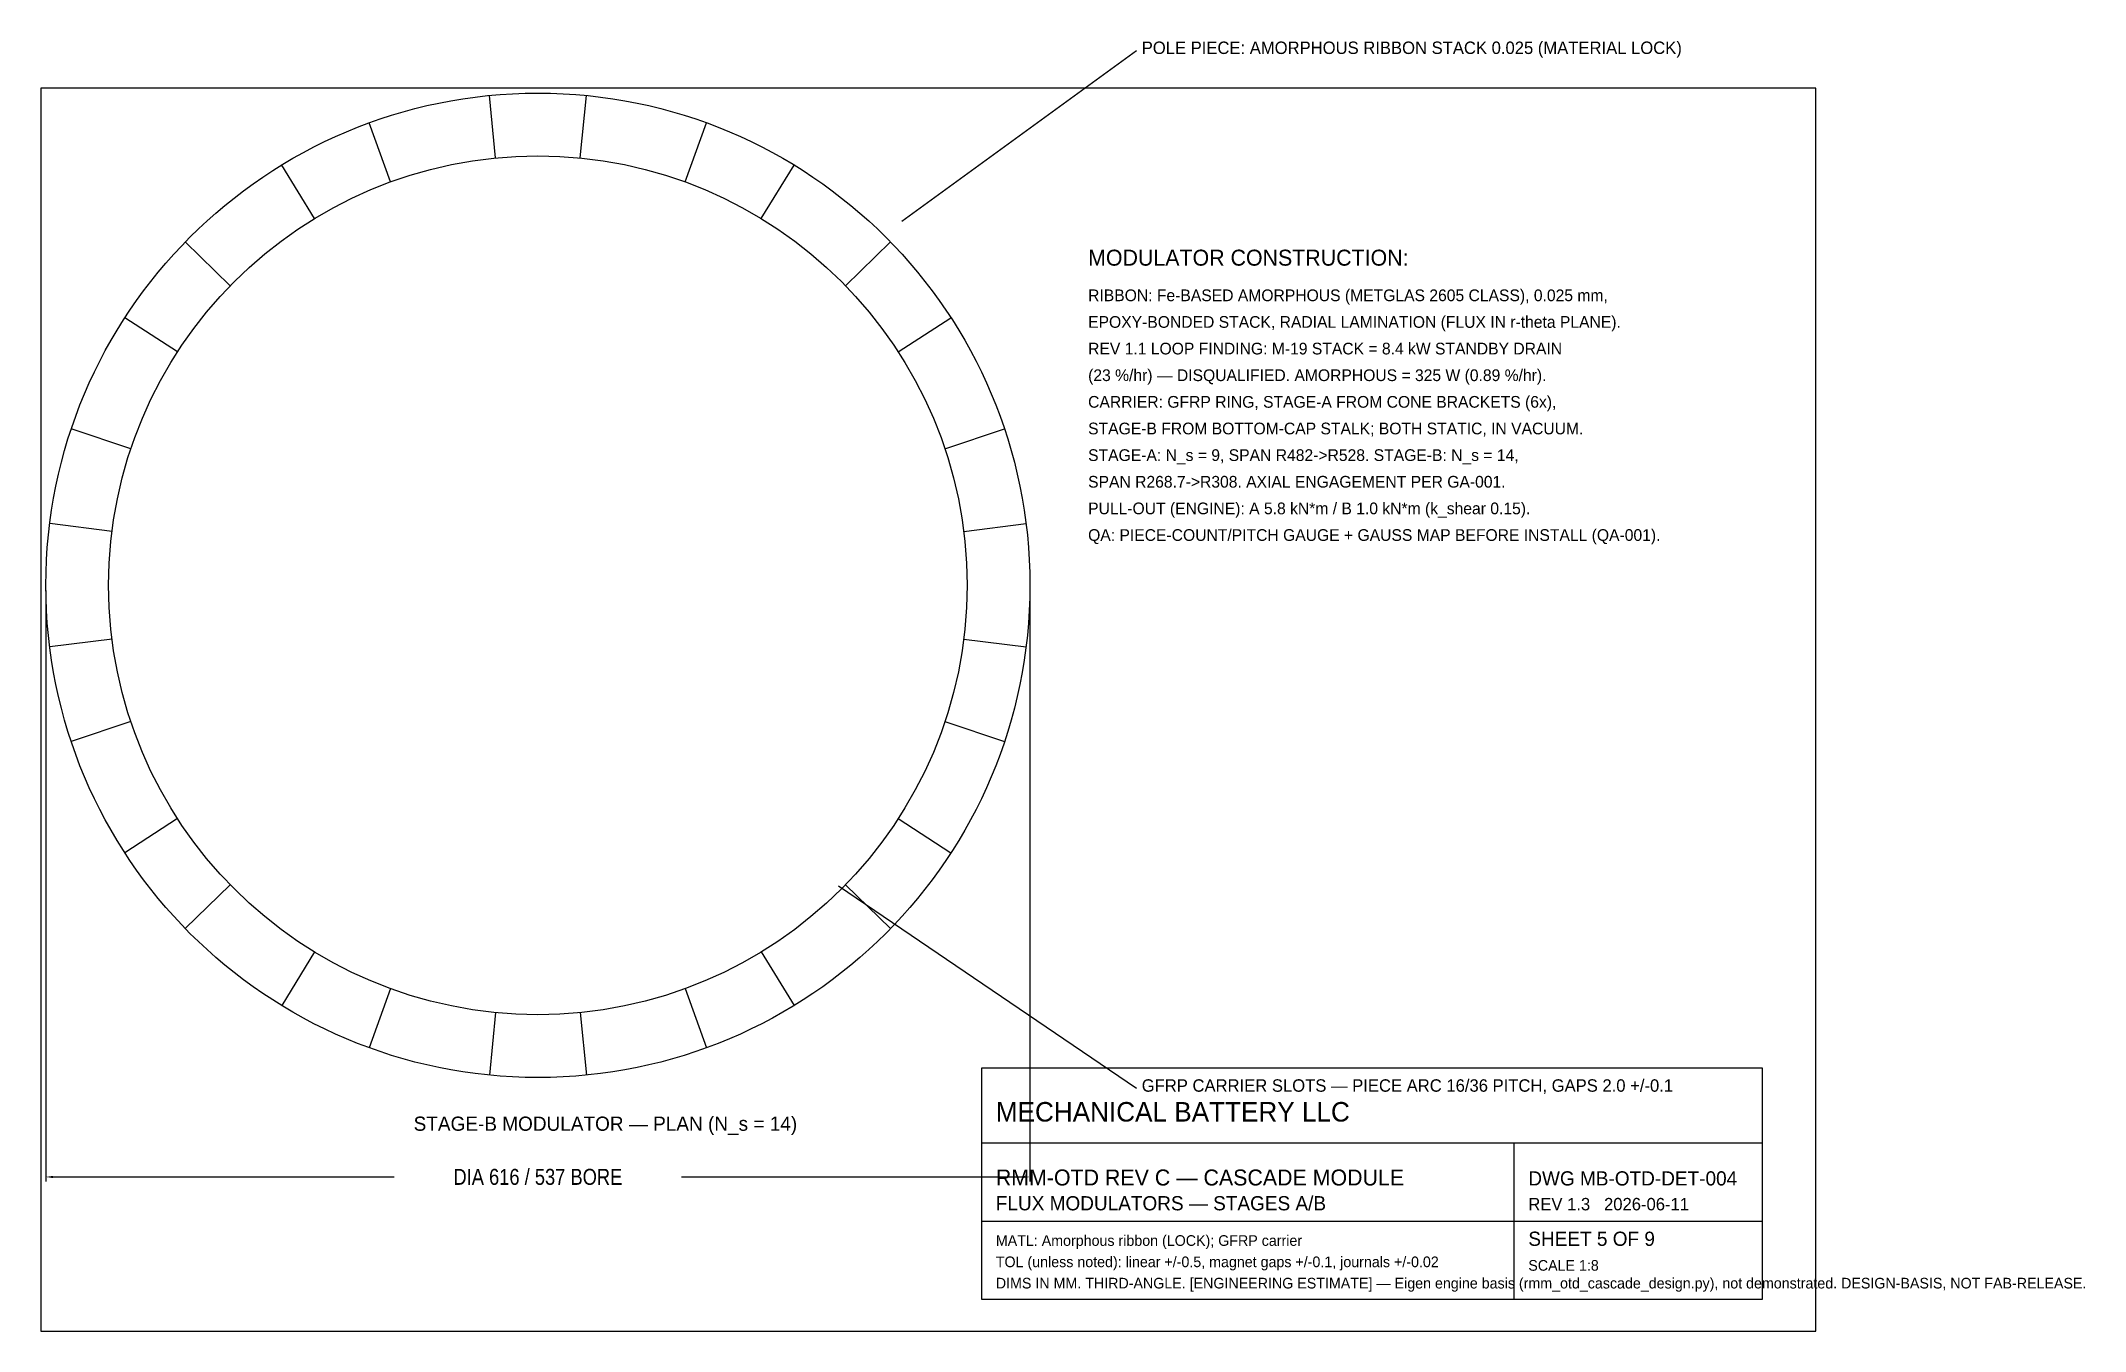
# Model space of a CAD drawing. Header units: millimetres. Extents: x 0 to 1152, y 0 to 727.
import ezdxf

# ---------------------------------------------------------------- set-up
doc = ezdxf.new("R2010")
doc.units = ezdxf.units.MM
for name, color, linetype in [('DIM', 3, 'CONTINUOUS'), ('MAGNET', 4, 'CONTINUOUS'), ('NOTE', 2, 'CONTINUOUS')]:
    doc.layers.add(name, color=color, linetype=linetype)
for name, color, linetype, true_color in [('OUTLINE', 7, 'CONTINUOUS', 0x000000), ('TEXT', 7, 'CONTINUOUS', 0x000000), ('TITLE', 7, 'CONTINUOUS', 0x000000)]:
    doc.layers.add(name, color=color, linetype=linetype, true_color=true_color)
doc.styles.add('OpenSansCondensed-Light', font='OpenSansCondensed-Light.ttf')
doc.dimstyles.new('MB', dxfattribs={"dimtxt": 9, "dimasz": 4, "dimexe": 2.5, "dimexo": 3, "dimgap": 2, "dimtad": 1, "dimdec": 1, "dimcen": 2.5, "dimazin": 3, "dimtfac": 1, "dimtmove": 0, "dimatfit": 3})

# ---------------------------------------------------------------- blocks, each defined once
blk = doc.blocks.new('_CLOSEDFILLED')
at = {"color": 0, "linetype": 'BYBLOCK'}
blk.add_solid([(-1, 0.16), (0, 0), (-1, -0.16)], dxfattribs=at)
blk = doc.blocks.new('*D1')
for p, q in [((2.8, 417), (2.8, 84.3)), ((557.2, 417), (557.2, 84.3)), ((6.8, 86.8), (199, 86.8)), ((361, 86.8), (553.2, 86.8))]:
    blk.add_line(p, q)
at = {"layer": 'Defpoints'}
for p in [(2.8, 420), (557.2, 420), (2.8, 86.8)]:
    blk.add_point(p, dxfattribs=at)
at = {"layer": 'DIM', "xscale": 4, "yscale": 4, "rotation": 180}
blk.add_blockref('_CLOSEDFILLED', (2.8, 86.8), dxfattribs=at)
at = {"layer": 'DIM', "xscale": 4, "yscale": 4}
blk.add_blockref('_CLOSEDFILLED', (557.2, 86.8), dxfattribs=at)
at = {"layer": 'DIM', "insert": (280, 86.8), "char_height": 9, "attachment_point": 5, "style": 'OpenSansCondensed-Light'}
blk.add_mtext('DIA 616 / 537 BORE', dxfattribs=at)

msp = doc.modelspace()

# ---------------------------------------------------------------- linework, layer by layer
at = {"layer": 'DIM'}
for p, q in [((485.13, 625.13), (617.2, 721.2)), ((449.28, 250.72), (617.2, 136.8))]:
    msp.add_line(p, q, dxfattribs=at)
at = {"layer": 'MAGNET'}
for p, q in [((256.16, 660.65), (252.67, 695.85)), ((303.84, 660.65), (307.33, 695.85)), ((197.06, 647.16), (184.93, 680.39)), ((362.94, 647.16), (375.07, 680.39)), ((154.11, 626.48), (135.69, 656.68)), ((405.89, 626.48), (424.31, 656.68)), ((106.71, 588.68), (81.37, 613.35)), ((453.29, 588.68), (478.63, 613.35)), ((76.99, 551.41), (47.29, 570.63)), ((483.01, 551.41), (512.71, 570.63)), ((50.69, 496.79), (17.15, 508.02)), ((509.31, 496.79), (542.85, 508.02)), ((40.08, 450.31), (4.99, 454.74)), ((519.92, 450.31), (555.01, 454.74)), ((40.08, 389.69), (4.99, 385.26)), ((519.92, 389.69), (555.01, 385.26)), ((50.69, 343.21), (17.15, 331.98)), ((509.31, 343.21), (542.85, 331.98)), ((76.99, 288.59), (47.29, 269.37)), ((483.01, 288.59), (512.71, 269.37)), ((106.71, 251.32), (81.37, 226.65)), ((453.29, 251.32), (478.63, 226.65)), ((154.11, 213.52), (135.69, 183.32)), ((405.89, 213.52), (424.31, 183.32)), ((197.06, 192.84), (184.93, 159.61)), ((362.94, 192.84), (375.07, 159.61)), ((256.16, 179.35), (252.67, 144.15)), ((303.84, 179.35), (307.33, 144.15))]:
    msp.add_line(p, q, dxfattribs=at)
at = {"layer": 'OUTLINE'}
for radius in [277.2, 241.83]:
    msp.add_circle((280, 420), radius, dxfattribs=at)
at = {"layer": 'TITLE'}
for p, q in [((530, 106), (970, 106)), ((830, 18), (830, 106)), ((530, 62), (970, 62))]:
    msp.add_line(p, q, dxfattribs=at)
for points in [[(0, 0), (1000, 0), (1000, 700), (0, 700)], [(530, 18), (970, 18), (970, 148), (530, 148)]]:
    msp.add_lwpolyline(points, close=True, dxfattribs=at)

# ---------------------------------------------------------------- texts
at = {"layer": 'NOTE'}
for s, height, p in [('POLE PIECE: AMORPHOUS RIBBON STACK 0.025 (MATERIAL LOCK)', 7, (620.2, 719.2)), ('RIBBON: Fe-BASED AMORPHOUS (METGLAS 2605 CLASS), 0.025 mm,', 6.6, (590, 580)), ('EPOXY-BONDED STACK, RADIAL LAMINATION (FLUX IN r-theta PLANE).', 6.6, (590, 565)), ('REV 1.1 LOOP FINDING: M-19 STACK = 8.4 kW STANDBY DRAIN', 6.6, (590, 550)), ('(23 %/hr) — DISQUALIFIED. AMORPHOUS = 325 W (0.89 %/hr).', 6.6, (590, 535)), ('CARRIER: GFRP RING, STAGE-A FROM CONE BRACKETS (6x),', 6.6, (590, 520)), ('STAGE-B FROM BOTTOM-CAP STALK; BOTH STATIC, IN VACUUM.', 6.6, (590, 505)), ('STAGE-A: N_s = 9, SPAN R482->R528. STAGE-B: N_s = 14,', 6.6, (590, 490)), ('SPAN R268.7->R308. AXIAL ENGAGEMENT PER GA-001.', 6.6, (590, 475)), ('PULL-OUT (ENGINE): A 5.8 kN*m / B 1.0 kN*m (k_shear 0.15).', 6.6, (590, 460)), ('QA: PIECE-COUNT/PITCH GAUGE + GAUSS MAP BEFORE INSTALL (QA-001).', 6.6, (590, 445)), ('GFRP CARRIER SLOTS — PIECE ARC 16/36 PITCH, GAPS 2.0 +/-0.1', 7, (620.2, 134.8)), ('DIMS IN MM. THIRD-ANGLE. [ENGINEERING ESTIMATE] — Eigen engine basis (rmm_otd_cascade_design.py), not demonstrated. DESIGN-BASIS, NOT FAB-RELEASE.', 6, (538, 24))]:
    msp.add_text(s, height=height, dxfattribs=at).set_placement(p)
at = {"layer": 'TEXT'}
for s, height, p in [('FLUX MODULATORS — STAGES A/B', 8, (538, 68)), ('REV 1.3   2026-06-11', 7, (838, 68)), ('MATL: Amorphous ribbon (LOCK); GFRP carrier', 6, (538, 48)), ('TOL (unless noted): linear +/-0.5, magnet gaps +/-0.1, journals +/-0.02', 6, (538, 36)), ('SCALE 1:8', 6, (838, 34))]:
    msp.add_text(s, height=height, dxfattribs=at).set_placement(p)
at = {"layer": 'TITLE'}
for s, height, p in [('MODULATOR CONSTRUCTION:', 9, (590, 600)), ('MECHANICAL BATTERY LLC', 11, (538, 118)), ('STAGE-B MODULATOR — PLAN (N_s = 14)', 8, (210, 112.8)), ('RMM-OTD REV C — CASCADE MODULE', 9, (538, 82)), ('DWG MB-OTD-DET-004', 8, (838, 82)), ('SHEET 5 OF 9', 8, (838, 48))]:
    msp.add_text(s, height=height, dxfattribs=at).set_placement(p)

# ---------------------------------------------------------------- dimensions: what is measured, and where the dimension line sits
at = {"layer": 'DIM'}
dim = msp.add_linear_dim(base=(2.8, 86.8), p1=(2.8, 420), p2=(557.2, 420), text='DIA 616 / 537 BORE', dimstyle='MB', dxfattribs=at)
dim.commit()
dim.dimension.update_dxf_attribs({"geometry": '*D1', "text_midpoint": (280, 86.8)})

doc.saveas('drawing.dxf')
